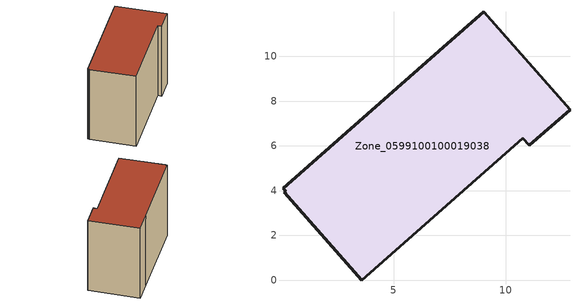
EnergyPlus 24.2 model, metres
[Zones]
Zone_0599100100019038
 floor ground (C_G): 11.06,6.01 10.77,6.34 3.57,0 0.12,3.92 0.17,3.97 0.06,4.1 7.21,10.4 9.03,11.98 12.88,7.61 z3.95
 wall outside (C_F): 10.77,6.34 11.06,6.01 12.88,7.61 9.03,11.98 7.21,10.4 0.06,4.1 0.17,3.97 0.12,3.92 3.57,0 10.77,6.34 z3.95:13.12
 roof outside (C_R): 7.21,10.4 0.06,4.1 0.17,3.97 0.12,3.92 3.57,0 10.77,6.34 11.06,6.01 12.88,7.61 9.03,11.98 z13.12
[BUILDING]
Pand.0599100100019038: North Axis=0; Terrain=City; Loads Convergence Tolerance Value=0.04; Temperature Convergence Tolerance Value=0.4; Solar Distribution=FullExterior; Maximum Number of Warmup Days=25; Minimum Number of Warmup Days=1
[Site:Location]
Rotterdam.The.Hague.AP_ZH_NLD Design_Conditions: Latitude=51.96; Longitude=4.45; Time Zone=1; Elevation=-4.5
[SITE:GROUNDTEMPERATURE:BUILDINGSURFACE]
18, 18, 18, 18, 18, 18, 18, 18, 18, 18, 18, 18
[MATERIAL] Thermal Absorptance=0.9; Solar Absorptance=0.7; Visible Absorptance=0.7
Name | Roughness | Thickness | Conductivity | Density | Specific Heat
G.TI.2015-2018 | MediumSmooth | 0.15 | 0.0428571 | 540 | 1210
F.TI.2015-2018 | Rough | 0.3 | 0.0666667 | 1920 | 840
R.TI.2015-2018 | MediumRough | 0.2 | 0.0333333 | 1500 | 1000
[CONSTRUCTION]
C_G: G.TI.2015-2018
C_F: F.TI.2015-2018
C_R: R.TI.2015-2018
[ZONE]
Zone_0599100100019038: Type=1; Multiplier=1; Ceiling Height=Autocalculate; Volume=Autocalculate; Floor Area=autocalculate; Part of Total Floor Area=Yes
[ZONEINFILTRATION:DESIGNFLOWRATE]
Infil_Zone_0599100100019038: Zone or ZoneList or Space or SpaceList=Zone_0599100100019038; Schedule=AlwaysOn; Design Flow Rate Calculation Method=Flow/Area; Flow Rate per Floor Area=0.0015; Constant Term Coefficient=1; Temperature Term Coefficient=0; Velocity Term Coefficient=0; Velocity Squared Term Coefficient=0
[HVACTEMPLATE:ZONE:IDEALLOADSAIRSYSTEM]
Zone_0599100100019038: Maximum Heating Supply Air Temperature=50; Minimum Cooling Supply Air Temperature=13; Maximum Heating Supply Air Humidity Ratio=0.0156; Minimum Cooling Supply Air Humidity Ratio=0.0077; Heating Limit=NoLimit; Cooling Limit=NoLimit; Dehumidification Control Type=ConstantSensibleHeatRatio; Cooling Sensible Heat Ratio=0.7; Dehumidification Setpoint=60; Humidification Control Type=None; Humidification Setpoint=30; Outdoor Air Method=None; Outdoor Air Flow Rate per Person=0.00944; Outdoor Air Flow Rate per Zone Floor Area=0; Outdoor Air Flow Rate per Zone=0; Demand Controlled Ventilation Type=None; Outdoor Air Economizer Type=NoEconomizer; Heat Recovery Type=None; Sensible Heat Recovery Effectiveness=0.7; Latent Heat Recovery Effectiveness=0.65
[ZONECONTROL:THERMOSTAT]
ThermostatControl_Zone_0599100100019038: Zone or ZoneList=Zone_0599100100019038; Control Type Schedule=DualSetpointControlType; Control 1=Thermostat_Zone_0599100100019038; Temperature Difference Between Cutout And Setpoint=0
[THERMOSTATSETPOINT:DUALSETPOINT]
Thermostat_Zone_0599100100019038: Heating Setpoint Temperature Schedule=HeatingSetpoint_Zone_0599100100019038; Cooling Setpoint Temperature Schedule=CoolingSetpoint_Zone_0599100100019038
[SCHEDULE:COMPACT]
HeatingSetpoint_Zone_0599100100019038: Through: 12/31, For: AllDays, Until: 24:00, 21
CoolingSetpoint_Zone_0599100100019038: Through: 12/31, For: AllDays, Until: 24:00, 24
DualSetpointControlType: Through: 12/31, For: AllDays, Until: 24:00, 4
AlwaysOn: Through: 12/31, For: AllDays, Until: 24:00, 1
